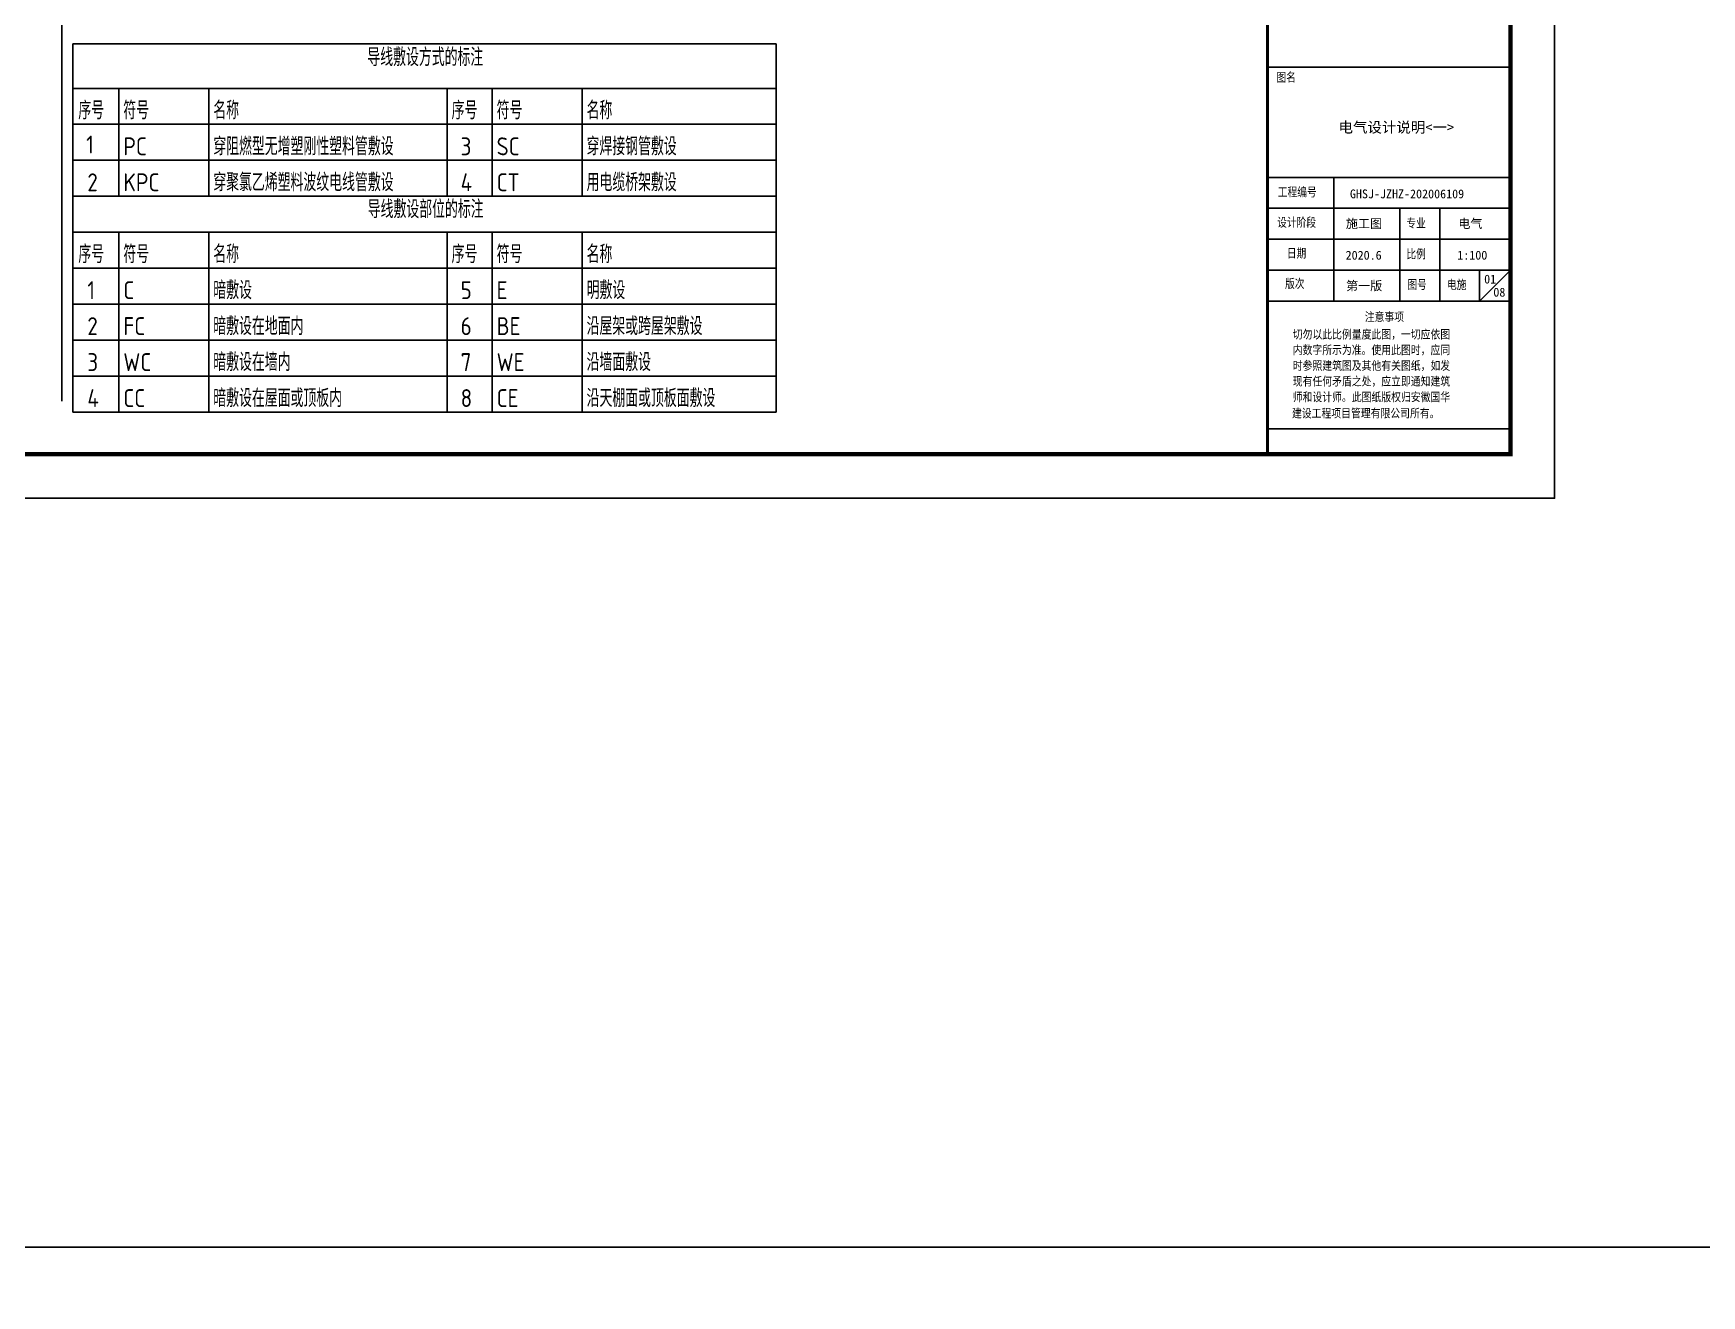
# Model space of a CAD drawing. Extents: x -417156 to 1571408, y 205758 to 1045562.
# Drawn here: x 888166 to 925924, y 985506 to 1014088 of the extents above; entities that cross this region are included whole.
import ezdxf
from ezdxf.enums import TextEntityAlignment as Align

# ---------------------------------------------------------------- set-up
doc = ezdxf.new("R2010")
doc.units = 0
doc.header["$LTSCALE"] = 1000
doc.header["$MEASUREMENT"] = 0
doc.layers.get('0').update_dxf_attribs({"linetype": 'CONTINUOUS'})
for name, color, linetype in [('1', 7, 'CONTINUOUS'), ('PP-PM-TK', 7, 'CONTINUOUS'), ('PUB_TEXT', 7, 'CONTINUOUS'), ('PUB_TITLE', 4, 'CONTINUOUS'), ('TEL_TITLE', 7, 'CONTINUOUS'), ('我的文字', 153, 'CONTINUOUS')]:
    doc.layers.add(name, color=color, linetype=linetype)
doc.styles.add('-GBCBIGGBENOR', font='GBENOR.shx', dxfattribs={"bigfont": 'GBCBIG.shx'})
doc.styles.add('-黑体', font='simhei.ttf', dxfattribs={"width": 0.8})
doc.styles.add('TQ', font='txt.shx', dxfattribs={"width": 0.8, "bigfont": 'hztxt.shx'})

msp = doc.modelspace()

# ---------------------------------------------------------------- linework, layer by layer
msp.add_line((888810, 1041684), (888810, 1005763))
at = {"layer": '1'}
msp.add_line((916097, 1013326), (921597, 1013326), dxfattribs=at)
at = {"layer": '1', "color": 4}
for p, q in [((916097, 1010826), (921597, 1010826)), ((917596, 1010826), (917596, 1008026)), ((916097, 1010126), (921597, 1010126)), ((919097, 1010126), (919097, 1008026)), ((920001, 1010126), (920001, 1008026)), ((916097, 1009426), (921597, 1009426)), ((916097, 1008726), (921597, 1008726)), ((921597, 1008726), (920897, 1008026)), ((920897, 1008726), (920897, 1008026))]:
    msp.add_line(p, q, dxfattribs=at)
at = {"layer": '1', "color": 4, "const_width": 40}
msp.add_lwpolyline([(916097, 1008026), (921597, 1008026)], dxfattribs=at)
at = {"layer": 'PP-PM-TK', "color": 4}
for points, const_width in [([(916097, 1044562), (916097, 1004562)], 70), ([(916097, 1005133), (921597, 1005133)], 40)]:
    msp.add_lwpolyline(points, dxfattribs=dict(at, const_width=const_width))
at = {"layer": 'PUB_TITLE'}
msp.add_lwpolyline([(863197, 867803), (1031397, 867803), (1031397, 986603), (863197, 986603)], close=True, dxfattribs=at)
at = {"layer": 'TEL_TITLE'}
msp.add_lwpolyline([(863197, 1003562), (922597, 1003562), (922597, 1045562), (863197, 1045562)], close=True, dxfattribs=at)
at = {"layer": 'TEL_TITLE', "const_width": 100}
msp.add_lwpolyline([(865697, 1004562), (921597, 1004562), (921597, 1044562), (865697, 1044562)], close=True, dxfattribs=at)
at = {"layer": '我的文字', "color": 7}
for p, q in [((889056, 1013852), (889056, 1005514)), ((889056, 1013852), (904976, 1013852)), ((904976, 1013852), (904976, 1005514)), ((889056, 1012843), (904976, 1012843)), ((890100, 1012843), (890100, 1010400)), ((892136, 1012843), (892136, 1010400)), ((897532, 1012843), (897532, 1010400)), ((898549, 1012843), (898549, 1010400)), ((900585, 1012843), (900585, 1010400)), ((889056, 1012029), (904976, 1012029)), ((889056, 1011214), (904976, 1011214)), ((889056, 1010400), (904976, 1010400)), ((889056, 1009586), (904976, 1009586)), ((890100, 1009586), (890100, 1005514)), ((892136, 1009586), (892136, 1005514)), ((897532, 1009586), (897532, 1005514)), ((898549, 1009586), (898549, 1005514)), ((900585, 1009586), (900585, 1005514)), ((889056, 1008771), (904976, 1008771)), ((889056, 1007957), (904976, 1007957)), ((889056, 1007143), (904976, 1007143)), ((889056, 1006329), (904976, 1006329)), ((889056, 1005514), (904976, 1005514))]:
    msp.add_line(p, q, dxfattribs=at)

# ---------------------------------------------------------------- texts
at = {"layer": 'PUB_TEXT', "color": 2, "style": 'TQ'}
for s, height, p in [('图名', 200, (916300, 1012974)), ('工程编号', 200, (916331, 1010375)), ('设计阶段', 200, (916317, 1009689)), ('专业', 200, (919242, 1009672)), ('日期', 200, (916535, 1008989)), ('比例', 200, (919242, 1008972)), ('版次', 200, (916496, 1008302)), ('图号', 200, (919264, 1008280)), ('电施', 200, (920160, 1008279)), ('注意事项', 193.6, (918300, 1007553)), ('切勿以此比例量度此图，一切应依图', 193.6, (916670, 1007157)), ('内数字所示为准。使用此图时，应同', 193.6, (916670, 1006804)), ('时参照建筑图及其他有关图纸，如发', 193.6, (916670, 1006449)), ('现有任何矛盾之处，应立即通知建筑', 193.6, (916670, 1006094)), ('师和设计师。此图纸版权归安徽国华', 193.6, (916670, 1005739)), ('建设工程项目管理有限公司所有。', 193.6, (916652, 1005370))]:
    msp.add_text(s, height=height, dxfattribs=at).set_placement(p)
at = {"layer": 'PUB_TITLE', "color": 6, "style": '-黑体'}
msp.add_text('电气设计说明<一>', height=240, dxfattribs=at).set_placement((917706, 1011841))
at = {"layer": 'PUB_TITLE', "color": 255, "style": '-黑体'}
for s, p in [('GHSJ-JZHZ-202006109', (917964, 1010353)), ('施工图', (917873, 1009679)), ('电气', (920417, 1009679)), ('2020.6', (917866, 1008964)), ('1:100', (920393, 1008965)), ('01', (921002, 1008423)), ('第一版', (917877, 1008272)), ('08', (921210, 1008127))]:
    msp.add_text(s, height=200, dxfattribs=at).set_placement(p)
at = {"layer": '我的文字', "color": 7, "style": '-GBCBIGGBENOR'}
for s, p in [('导线敷设方式的标注', (897037, 1013346)), ('导线敷设部位的标注', (897045, 1009904))]:
    msp.add_text(s, height=404.8, rotation=0, dxfattribs=at).set_placement(p, align=Align.CENTER)
for s, height, p in [('序号', 404.8, (889184, 1012142)), ('符号', 404.8, (890202, 1012142)), ('名称', 404.8, (892238, 1012142)), ('序号', 404.8, (897633, 1012142)), ('符号', 404.8, (898651, 1012142)), ('名称', 404.8, (900687, 1012142)), ('1', 405, (889362, 1011368)), ('PC', 404.8, (890202, 1011327)), ('穿阻燃型无增塑刚性塑料管敷设', 404.81, (892238, 1011327)), ('3', 405, (897837, 1011327)), ('SC', 404.8, (898651, 1011327)), ('穿焊接钢管敷设', 404.8, (900687, 1011327)), ('2', 405, (889388, 1010513)), ('KPC', 404.8, (890202, 1010513)), ('穿聚氯乙烯塑料波纹电线管敷设', 404.81, (892238, 1010513)), ('4', 405, (897837, 1010513)), ('CT', 404.8, (898651, 1010513)), ('用电缆桥架敷设', 404.8, (900687, 1010513)), ('序号', 404.8, (889184, 1008885)), ('符号', 404.8, (890202, 1008885)), ('名称', 404.8, (892238, 1008885)), ('序号', 404.8, (897633, 1008885)), ('符号', 404.8, (898651, 1008885)), ('名称', 404.8, (900687, 1008885)), ('暗敷设', 404.8, (892238, 1008070)), ('明敷设', 404.8, (900687, 1008070)), ('1', 405, (889388, 1008070)), ('C', 405, (890202, 1008070)), ('5', 405, (897837, 1008070)), ('E', 405, (898651, 1008070)), ('2', 405, (889388, 1007256)), ('FC', 404.8, (890202, 1007256)), ('暗敷设在地面内', 404.8, (892238, 1007256)), ('6', 405, (897837, 1007256)), ('BE', 404.8, (898651, 1007256)), ('沿屋架或跨屋架敷设', 404.8, (900687, 1007256)), ('3', 405, (889388, 1006442)), ('WC', 404.8, (890202, 1006442)), ('暗敷设在墙内', 404.8, (892238, 1006442)), ('7', 405, (897837, 1006442)), ('WE', 404.8, (898651, 1006442)), ('沿墙面敷设', 404.8, (900687, 1006442)), ('4', 405, (889388, 1005627)), ('CC', 404.8, (890202, 1005627)), ('暗敷设在屋面或顶板内', 404.8, (892238, 1005627)), ('8', 405, (897837, 1005627)), ('CE', 404.8, (898651, 1005627)), ('沿天棚面或顶板面敷设', 404.8, (900687, 1005627))]:
    msp.add_text(s, height=height, rotation=0, dxfattribs=at).set_placement(p)

doc.saveas('drawing.dxf')
